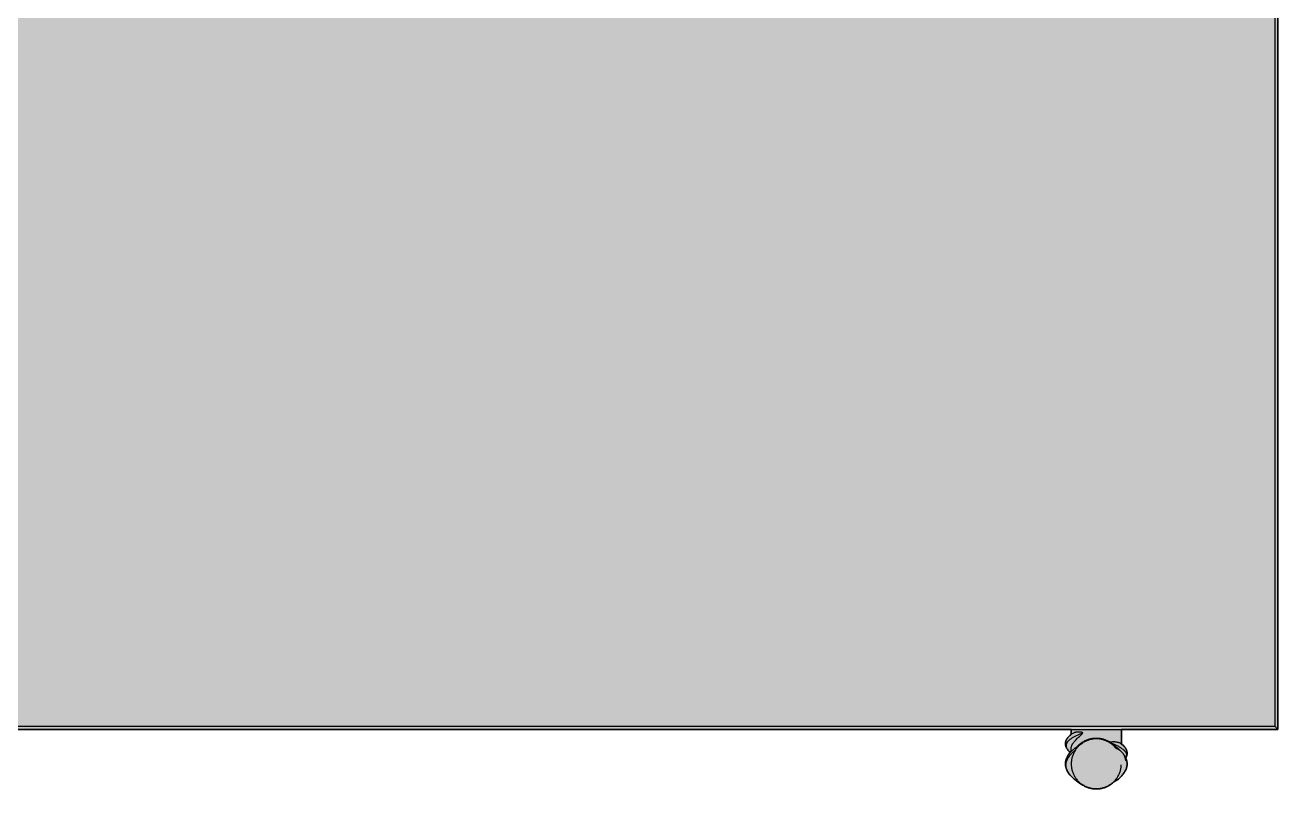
# Model space of a CAD drawing. Header units: millimetres. Extents: x -8 to 1608, y -703 to 404.
# Drawn here: x 392.1 to 792.1, y -703.2 to -459.2 of the extents above; entities that cross this region are included whole.
import ezdxf

# ---------------------------------------------------------------- set-up
doc = ezdxf.new("R2010")
doc.units = ezdxf.units.MM
doc.layers.add('Blocks', color=7, linetype='Continuous')
doc.layers.add('Blocks$Fill', color=7, linetype='Continuous', true_color=0xffffff)
doc.layers.add('Blocks$Inner', color=7, linetype='Continuous', lineweight=25, true_color=0x007f00)
doc.layers.add('Blocks$Outline', color=7, linetype='Continuous', lineweight=35, true_color=0xff3f3f)

# ---------------------------------------------------------------- blocks, each defined once
blk = doc.blocks.new('Rebar Coffee Table Top')
at = {"layer": 'Blocks$Fill'}
blk.add_hatch(color=256, dxfattribs=at).paths.add_polyline_path([(294.87, -252.79), (244.87, -252.79), (244.87, 197.21), (294.87, 197.21), (294.87, 198.65), (294.6, 198.85), (294.47, 198.96), (294.34, 199.07), (294.22, 199.18), (294.1, 199.3), (293.98, 199.42), (293.87, 199.54), (293.76, 199.67), (293.66, 199.8), (293.56, 199.94), (293.47, 200.08), (293.44, 200.13), (293.41, 200.18), (293.35, 200.28), (293.31, 200.37), (293.27, 200.46), (293.23, 200.55), (293.19, 200.64), (293.16, 200.73), (293.13, 200.83), (293.11, 200.92), (293.09, 201.02), (293.07, 201.12), (293.05, 201.21), (293.04, 201.31), (293.03, 201.41), (293.03, 201.51), (293.02, 201.6), (293.03, 201.7), (293.03, 201.8), (293.04, 201.9), (293.05, 202), (293.07, 202.09), (293.09, 202.19), (293.11, 202.29), (293.13, 202.38), (293.16, 202.48), (293.19, 202.57), (293.23, 202.66), (293.27, 202.75), (293.31, 202.84), (293.36, 202.94), (293.41, 203.03), (293.46, 203.12), (293.52, 203.22), (293.58, 203.31), (293.65, 203.41), (293.73, 203.51), (293.81, 203.6), (293.89, 203.7), (294, 203.82), (294.11, 203.93), (294.23, 204.04), (294.71, 204.44), (294.5, 204.67), (294.4, 204.79), (294.3, 204.92), (294.24, 205), (294.02, 205.29), (293.91, 205.46), (293.8, 205.63), (293.7, 205.8), (293.6, 205.98), (293.52, 206.16), (293.43, 206.34), (293.36, 206.53), (293.29, 206.72), (293.22, 206.91), (293.18, 207.05), (293.14, 207.19), (293.11, 207.33), (293.09, 207.48), (293.06, 207.62), (293.05, 207.77), (293.03, 207.91), (293.03, 208.06), (293.02, 208.21), (293.03, 208.35), (293.03, 208.5), (293.05, 208.64), (293.06, 208.79), (293.09, 208.94), (293.11, 209.08), (293.14, 209.22), (293.18, 209.36), (293.22, 209.5), (293.27, 209.65), (293.32, 209.8), (293.38, 209.94), (293.44, 210.09), (293.52, 210.27), (293.61, 210.45), (293.71, 210.62), (293.81, 210.79), (293.91, 210.96), (294.02, 211.12), (294.14, 211.28), (294.25, 211.44), (294.37, 211.59), (294.56, 211.81), (294.75, 212.03), (294.95, 212.24), (295.15, 212.45), (295.36, 212.65), (295.58, 212.85), (295.8, 213.04), (296.02, 213.22), (296.52, 213.61), (297.53, 214.32), (298.04, 214.65), (298.58, 214.96), (298.87, 215.14), (299.11, 215.27), (299.36, 215.4), (299.61, 215.52), (299.87, 215.62), (300.13, 215.72), (300.4, 215.81), (300.66, 215.9), (300.93, 215.97), (301.2, 216.03), (301.48, 216.08), (301.75, 216.13), (302.03, 216.16), (302.31, 216.19), (302.59, 216.2), (302.87, 216.21), (303.15, 216.2), (303.43, 216.19), (303.7, 216.16), (303.98, 216.13), (304.26, 216.08), (304.53, 216.03), (304.8, 215.97), (305.07, 215.9), (305.34, 215.81), (305.6, 215.72), (305.86, 215.62), (306.12, 215.51), (306.37, 215.4), (306.62, 215.27), (306.87, 215.13), (307.11, 214.99), (307.16, 214.96), (307.69, 214.65), (308.21, 214.32), (308.72, 213.98), (309.21, 213.61), (309.72, 213.22), (309.94, 213.04), (310.16, 212.85), (310.37, 212.65), (310.58, 212.45), (310.78, 212.24), (310.98, 212.03), (311.18, 211.81), (311.36, 211.59), (311.48, 211.44), (311.6, 211.28), (311.71, 211.12), (311.82, 210.96), (311.93, 210.79), (312.03, 210.62), (312.12, 210.45), (312.21, 210.27), (312.3, 210.09), (312.36, 209.94), (312.41, 209.8), (312.47, 209.65), (312.51, 209.5), (312.55, 209.36), (312.59, 209.22), (312.62, 209.08), (312.65, 208.94), (312.67, 208.79), (312.69, 208.64), (312.7, 208.5), (312.71, 208.35), (312.71, 208.21), (312.71, 208.06), (312.7, 207.91), (312.69, 207.77), (312.67, 207.62), (312.65, 207.48), (312.62, 207.33), (312.59, 207.19), (312.55, 207.05), (312.51, 206.91), (312.45, 206.72), (312.38, 206.53), (312.3, 206.34), (312.24, 206.21), (312.34, 206.04), (312.39, 205.95), (312.44, 205.87), (312.48, 205.78), (312.51, 205.69), (312.55, 205.6), (312.58, 205.5), (312.61, 205.41), (312.63, 205.31), (312.65, 205.22), (312.67, 205.12), (312.68, 205.03), (312.7, 204.93), (312.7, 204.83), (312.71, 204.73), (312.71, 204.64), (312.71, 204.54), (312.7, 204.44), (312.69, 204.34), (312.68, 204.24), (312.67, 204.15), (312.65, 204.05), (312.63, 203.96), (312.6, 203.86), (312.57, 203.77), (312.54, 203.68), (312.51, 203.58), (312.47, 203.49), (312.43, 203.41), (312.38, 203.32), (312.33, 203.23), (312.3, 203.17), (312.27, 203.11), (312.17, 202.98), (312.07, 202.84), (311.97, 202.71), (311.86, 202.58), (311.75, 202.45), (311.64, 202.33), (311.52, 202.22), (311.4, 202.1), (311.27, 201.99), (311.14, 201.89), (311, 201.79), (310.87, 201.69), (310.87, 197.21), (978.87, 197.21), (978.87, 201.69), (978.6, 201.89), (978.47, 201.99), (978.34, 202.1), (978.22, 202.22), (978.1, 202.33), (977.98, 202.45), (977.87, 202.58), (977.76, 202.71), (977.66, 202.84), (977.56, 202.98), (977.47, 203.11), (977.44, 203.17), (977.41, 203.22), (977.4, 203.23), (977.35, 203.32), (977.31, 203.41), (977.27, 203.49), (977.23, 203.58), (977.19, 203.68), (977.16, 203.77), (977.13, 203.86), (977.11, 203.96), (977.09, 204.05), (977.07, 204.15), (977.05, 204.24), (977.04, 204.34), (977.03, 204.44), (977.03, 204.54), (977.02, 204.64), (977.03, 204.73), (977.03, 204.83), (977.04, 204.93), (977.05, 205.03), (977.06, 205.12), (977.08, 205.22), (977.1, 205.31), (977.13, 205.41), (977.16, 205.5), (977.19, 205.6), (977.22, 205.69), (977.26, 205.78), (977.3, 205.87), (977.34, 205.95), (977.39, 206.04), (977.44, 206.13), (977.49, 206.21), (977.36, 206.53), (977.29, 206.72), (977.22, 206.91), (977.18, 207.05), (977.14, 207.19), (977.11, 207.33), (977.09, 207.48), (977.06, 207.62), (977.05, 207.77), (977.03, 207.91), (977.03, 208.06), (977.02, 208.21), (977.03, 208.35), (977.03, 208.5), (977.05, 208.64), (977.06, 208.79), (977.09, 208.94), (977.11, 209.08), (977.14, 209.22), (977.18, 209.36), (977.22, 209.5), (977.27, 209.65), (977.32, 209.8), (977.38, 209.94), (977.44, 210.09), (977.52, 210.27), (977.61, 210.45), (977.71, 210.62), (977.81, 210.79), (977.91, 210.96), (978.02, 211.12), (978.14, 211.28), (978.25, 211.44), (978.37, 211.59), (978.56, 211.81), (978.75, 212.03), (978.95, 212.24), (979.15, 212.45), (979.36, 212.65), (979.58, 212.85), (979.8, 213.04), (980.02, 213.22), (980.52, 213.61), (981.53, 214.32), (982.04, 214.65), (982.58, 214.96), (982.87, 215.13), (983.11, 215.27), (983.36, 215.4), (983.61, 215.51), (983.87, 215.62), (984.13, 215.72), (984.4, 215.81), (984.66, 215.9), (984.93, 215.97), (985.2, 216.03), (985.48, 216.08), (985.75, 216.13), (986.03, 216.16), (986.31, 216.19), (986.59, 216.2), (986.87, 216.21), (987.15, 216.2), (987.42, 216.19), (987.7, 216.16), (987.98, 216.13), (988.26, 216.08), (988.53, 216.03), (988.8, 215.97), (989.07, 215.9), (989.34, 215.81), (989.6, 215.72), (989.86, 215.62), (990.12, 215.52), (990.37, 215.4), (990.62, 215.27), (990.87, 215.14), (991.11, 214.99), (991.16, 214.96), (991.69, 214.65), (992.21, 214.32), (992.72, 213.98), (993.21, 213.61), (993.72, 213.22), (993.94, 213.04), (994.16, 212.85), (994.37, 212.65), (994.58, 212.45), (994.78, 212.24), (994.98, 212.03), (995.18, 211.81), (995.36, 211.59), (995.48, 211.44), (995.6, 211.28), (995.71, 211.12), (995.82, 210.96), (995.93, 210.79), (996.03, 210.62), (996.12, 210.45), (996.21, 210.27), (996.3, 210.09), (996.36, 209.94), (996.41, 209.8), (996.47, 209.65), (996.51, 209.5), (996.55, 209.36), (996.59, 209.22), (996.62, 209.08), (996.65, 208.94), (996.67, 208.79), (996.69, 208.64), (996.7, 208.5), (996.71, 208.35), (996.71, 208.21), (996.71, 208.06), (996.7, 207.91), (996.69, 207.77), (996.67, 207.62), (996.65, 207.48), (996.62, 207.33), (996.59, 207.19), (996.55, 207.05), (996.51, 206.91), (996.45, 206.72), (996.38, 206.53), (996.3, 206.34), (996.22, 206.16), (996.13, 205.98), (996.03, 205.8), (995.93, 205.63), (995.83, 205.46), (995.71, 205.29), (995.49, 205), (995.34, 204.79), (995.24, 204.67), (995.13, 204.55), (995.03, 204.44), (995.51, 204.04), (995.62, 203.93), (995.74, 203.82), (995.84, 203.7), (995.93, 203.6), (996.01, 203.51), (996.08, 203.41), (996.15, 203.31), (996.21, 203.22), (996.27, 203.12), (996.33, 203.03), (996.38, 202.94), (996.43, 202.84), (996.47, 202.75), (996.51, 202.66), (996.54, 202.57), (996.57, 202.48), (996.6, 202.38), (996.63, 202.29), (996.65, 202.19), (996.67, 202.09), (996.68, 202), (996.69, 201.9), (996.7, 201.8), (996.71, 201.7), (996.71, 201.6), (996.71, 201.51), (996.7, 201.41), (996.7, 201.31), (996.68, 201.21), (996.67, 201.12), (996.65, 201.02), (996.63, 200.92), (996.6, 200.83), (996.57, 200.73), (996.54, 200.64), (996.51, 200.55), (996.47, 200.46), (996.43, 200.37), (996.38, 200.28), (996.33, 200.18), (996.27, 200.08), (996.17, 199.94), (996.07, 199.8), (995.97, 199.67), (995.86, 199.54), (995.75, 199.42), (995.64, 199.3), (995.52, 199.18), (995.4, 199.07), (995.27, 198.96), (995.14, 198.85), (995, 198.75), (994.87, 198.65), (994.87, 197.21), (1044.87, 197.21), (1044.87, -252.79), (994.87, -252.79), (994.87, -257.44), (995.15, -257.65), (995.27, -257.75), (995.39, -257.85), (995.51, -257.96), (995.62, -258.07), (995.74, -258.18), (995.84, -258.3), (995.93, -258.4), (996.01, -258.49), (996.08, -258.59), (996.15, -258.69), (996.21, -258.78), (996.27, -258.88), (996.33, -258.97), (996.38, -259.06), (996.43, -259.16), (996.47, -259.25), (996.51, -259.34), (996.54, -259.43), (996.57, -259.52), (996.6, -259.62), (996.63, -259.71), (996.65, -259.81), (996.67, -259.91), (996.68, -260), (996.69, -260.1), (996.7, -260.2), (996.71, -260.3), (996.71, -260.4), (996.71, -260.49), (996.7, -260.59), (996.7, -260.69), (996.68, -260.79), (996.67, -260.88), (996.65, -260.98), (996.63, -261.08), (996.6, -261.17), (996.57, -261.27), (996.54, -261.36), (996.51, -261.45), (996.47, -261.54), (996.43, -261.63), (996.38, -261.72), (996.33, -261.8), (996.28, -261.89), (996.38, -262.12), (996.45, -262.3), (996.51, -262.5), (996.55, -262.64), (996.59, -262.78), (996.62, -262.92), (996.65, -263.06), (996.67, -263.21), (996.69, -263.36), (996.7, -263.5), (996.71, -263.65), (996.71, -263.79), (996.71, -263.94), (996.7, -264.09), (996.69, -264.23), (996.67, -264.38), (996.65, -264.52), (996.62, -264.67), (996.59, -264.81), (996.55, -264.95), (996.51, -265.09), (996.47, -265.24), (996.41, -265.39), (996.36, -265.53), (996.3, -265.67), (996.21, -265.86), (996.12, -266.03), (996.03, -266.21), (995.93, -266.38), (995.82, -266.55), (995.71, -266.71), (995.6, -266.87), (995.48, -267.03), (995.36, -267.18), (995.18, -267.4), (994.98, -267.62), (994.78, -267.83), (994.58, -268.04), (994.37, -268.24), (994.16, -268.43), (993.94, -268.62), (993.72, -268.81), (992.42, -269.55), (992.01, -269.92), (991.79, -270.1), (991.57, -270.27), (991.34, -270.43), (991.11, -270.58), (990.87, -270.72), (990.62, -270.86), (990.37, -270.98), (990.12, -271.1), (989.86, -271.21), (989.6, -271.31), (989.34, -271.4), (989.07, -271.48), (988.8, -271.56), (988.53, -271.62), (988.26, -271.67), (987.98, -271.72), (987.7, -271.75), (987.42, -271.77), (987.15, -271.79), (986.87, -271.79), (986.59, -271.79), (986.31, -271.77), (986.03, -271.75), (985.75, -271.72), (985.48, -271.67), (985.2, -271.62), (984.93, -271.56), (984.66, -271.48), (984.4, -271.4), (984.13, -271.31), (983.87, -271.21), (983.61, -271.1), (983.36, -270.98), (983.11, -270.86), (982.87, -270.72), (982.63, -270.58), (982.58, -270.54), (982.04, -270.24), (981.53, -269.91), (981.02, -269.56), (980.52, -269.2), (980.02, -268.81), (979.8, -268.62), (979.58, -268.43), (979.36, -268.24), (979.15, -268.04), (978.95, -267.83), (978.75, -267.62), (978.56, -267.4), (978.37, -267.18), (978.25, -267.03), (978.14, -266.87), (978.02, -266.71), (977.91, -266.55), (977.81, -266.38), (977.71, -266.21), (977.61, -266.03), (977.52, -265.86), (977.44, -265.67), (977.38, -265.53), (977.32, -265.39), (977.27, -265.24), (977.22, -265.09), (977.18, -264.95), (977.14, -264.81), (977.11, -264.67), (977.09, -264.52), (977.06, -264.38), (977.05, -264.23), (977.03, -264.09), (977.03, -263.94), (977.02, -263.79), (977.03, -263.65), (977.03, -263.5), (977.05, -263.36), (977.06, -263.21), (977.09, -263.06), (977.11, -262.92), (977.14, -262.78), (977.18, -262.64), (977.22, -262.5), (977.29, -262.3), (977.36, -262.12), (977.43, -261.93), (977.52, -261.75), (977.6, -261.57), (977.7, -261.39), (977.8, -261.21), (977.91, -261.04), (978.02, -260.88), (978.14, -260.72), (978.25, -260.56), (978.37, -260.41), (978.56, -260.19), (978.62, -260.12), (978.38, -259.93), (978.26, -259.83), (978.15, -259.72), (978.04, -259.61), (977.93, -259.5), (977.83, -259.38), (977.74, -259.26), (977.64, -259.14), (977.55, -259.01), (977.47, -258.89), (977.4, -258.77), (977.35, -258.68), (977.31, -258.59), (977.27, -258.5), (977.23, -258.41), (977.19, -258.32), (977.16, -258.23), (977.13, -258.13), (977.11, -258.04), (977.09, -257.94), (977.07, -257.85), (977.05, -257.75), (977.04, -257.65), (977.03, -257.55), (977.03, -257.46), (977.02, -257.36), (977.03, -257.26), (977.03, -257.16), (977.04, -257.06), (977.05, -256.97), (977.07, -256.87), (977.09, -256.77), (977.11, -256.68), (977.13, -256.58), (977.16, -256.49), (977.19, -256.39), (977.23, -256.3), (977.27, -256.21), (977.31, -256.12), (977.36, -256.03), (977.41, -255.93), (977.46, -255.84), (977.52, -255.75), (977.58, -255.66), (977.65, -255.56), (977.73, -255.46), (977.81, -255.36), (977.89, -255.27), (978, -255.15), (978.11, -255.03), (978.23, -254.92), (978.35, -254.82), (978.47, -254.71), (978.59, -254.61), (978.78, -254.47), (978.87, -254.41), (978.87, -252.79), (310.87, -252.79), (310.87, -254.41), (311.15, -254.61), (311.27, -254.71), (311.39, -254.82), (311.51, -254.92), (311.62, -255.03), (311.74, -255.15), (311.84, -255.27), (311.93, -255.36), (312.01, -255.46), (312.08, -255.56), (312.15, -255.66), (312.21, -255.75), (312.27, -255.84), (312.33, -255.93), (312.38, -256.03), (312.43, -256.12), (312.47, -256.21), (312.51, -256.3), (312.54, -256.39), (312.57, -256.49), (312.6, -256.58), (312.63, -256.68), (312.65, -256.77), (312.67, -256.87), (312.68, -256.97), (312.69, -257.06), (312.7, -257.16), (312.71, -257.26), (312.71, -257.36), (312.71, -257.46), (312.7, -257.55), (312.7, -257.65), (312.68, -257.75), (312.67, -257.85), (312.65, -257.94), (312.63, -258.04), (312.6, -258.13), (312.57, -258.23), (312.54, -258.32), (312.51, -258.41), (312.47, -258.5), (312.43, -258.59), (312.38, -258.68), (312.33, -258.77), (312.27, -258.89), (312.18, -259.01), (312.09, -259.14), (312, -259.26), (311.9, -259.38), (311.8, -259.5), (311.69, -259.61), (311.59, -259.72), (311.47, -259.83), (311.36, -259.93), (311.24, -260.03), (311.12, -260.12), (311.36, -260.41), (311.48, -260.56), (311.6, -260.72), (311.71, -260.88), (311.83, -261.04), (311.93, -261.21), (312.03, -261.39), (312.13, -261.57), (312.22, -261.75), (312.3, -261.93), (312.38, -262.12), (312.45, -262.3), (312.51, -262.5), (312.55, -262.64), (312.59, -262.78), (312.62, -262.92), (312.65, -263.06), (312.67, -263.21), (312.69, -263.36), (312.7, -263.5), (312.71, -263.65), (312.71, -263.79), (312.71, -263.94), (312.7, -264.09), (312.69, -264.23), (312.67, -264.38), (312.65, -264.52), (312.62, -264.67), (312.59, -264.81), (312.55, -264.95), (312.51, -265.09), (312.47, -265.24), (312.41, -265.39), (312.36, -265.53), (312.3, -265.67), (312.21, -265.86), (312.12, -266.03), (312.03, -266.21), (311.93, -266.38), (311.82, -266.55), (311.71, -266.71), (311.6, -266.87), (311.48, -267.03), (311.36, -267.18), (311.18, -267.4), (310.98, -267.62), (310.78, -267.83), (310.58, -268.04), (310.37, -268.24), (310.16, -268.43), (309.94, -268.62), (309.72, -268.81), (309.21, -269.2), (308.21, -269.91), (307.69, -270.24), (307.16, -270.54), (306.87, -270.72), (306.62, -270.86), (306.37, -270.98), (306.12, -271.1), (305.86, -271.21), (305.6, -271.31), (305.34, -271.4), (305.07, -271.48), (304.8, -271.56), (304.53, -271.62), (304.26, -271.67), (303.98, -271.72), (303.7, -271.75), (303.43, -271.77), (303.15, -271.79), (302.87, -271.79), (302.59, -271.79), (302.31, -271.77), (302.03, -271.75), (301.75, -271.72), (301.48, -271.67), (301.2, -271.62), (300.93, -271.56), (300.66, -271.48), (300.4, -271.4), (300.13, -271.31), (299.87, -271.21), (299.61, -271.1), (299.36, -270.98), (299.11, -270.86), (298.87, -270.72), (298.63, -270.58), (298.4, -270.43), (298.17, -270.27), (297.94, -270.1), (297.73, -269.92), (297.52, -269.74), (297.31, -269.55), (296.02, -268.81), (295.8, -268.62), (295.58, -268.43), (295.36, -268.24), (295.15, -268.04), (294.95, -267.83), (294.75, -267.62), (294.56, -267.4), (294.37, -267.18), (294.25, -267.03), (294.14, -266.87), (294.02, -266.71), (293.91, -266.55), (293.81, -266.38), (293.71, -266.21), (293.61, -266.03), (293.52, -265.86), (293.44, -265.67), (293.38, -265.53), (293.32, -265.39), (293.27, -265.24), (293.22, -265.09), (293.18, -264.95), (293.14, -264.81), (293.11, -264.67), (293.09, -264.52), (293.06, -264.38), (293.05, -264.23), (293.03, -264.09), (293.03, -263.94), (293.02, -263.79), (293.03, -263.65), (293.03, -263.5), (293.05, -263.36), (293.06, -263.21), (293.09, -263.06), (293.11, -262.92), (293.14, -262.78), (293.18, -262.64), (293.22, -262.5), (293.29, -262.3), (293.36, -262.12), (293.43, -261.93), (293.45, -261.89), (293.35, -261.72), (293.31, -261.63), (293.27, -261.54), (293.23, -261.45), (293.19, -261.36), (293.16, -261.27), (293.13, -261.17), (293.11, -261.08), (293.09, -260.98), (293.07, -260.88), (293.05, -260.79), (293.04, -260.69), (293.03, -260.59), (293.03, -260.49), (293.02, -260.4), (293.03, -260.3), (293.03, -260.2), (293.04, -260.1), (293.05, -260), (293.07, -259.91), (293.09, -259.81), (293.11, -259.71), (293.13, -259.62), (293.16, -259.52), (293.19, -259.43), (293.23, -259.34), (293.27, -259.25), (293.31, -259.16), (293.36, -259.06), (293.41, -258.97), (293.46, -258.88), (293.52, -258.78), (293.58, -258.69), (293.65, -258.59), (293.73, -258.49), (293.81, -258.4), (293.89, -258.3), (294, -258.18), (294.11, -258.07), (294.23, -257.96), (294.35, -257.85), (294.47, -257.75), (294.59, -257.65), (294.78, -257.51), (294.87, -257.44)], flags=0)
at = {"layer": 'Blocks$Inner'}
for p, q in [((978.87, -254.41), (978.87, -252.79)), ((994.87, -257.44), (994.87, -252.79))]:
    blk.add_line(p, q, dxfattribs=at)
for points in [[(1044.87, 197.21), (1043.87, 196.21), (1043.87, -251.79), (1044.87, -252.79), (1044.87, 197.21), (244.87, 197.21)], [(245.87, -251.79), (245.87, 196.21), (244.87, 197.21), (244.87, -252.79), (1044.87, -252.79)], [(244.87, -252.79), (245.87, -251.79), (1043.87, -251.79)], [(978.87, -259.84), (978.87, -259.04), (978.88, -258.72), (978.89, -258.61), (978.9, -258.49), (978.91, -258.42), (978.92, -258.35), (978.93, -258.29), (979.06, -257.88), (979.09, -257.81), (979.13, -257.74), (979.16, -257.67), (979.21, -257.59), (979.25, -257.51), (979.3, -257.43), (979.38, -257.3), (979.47, -257.17), (979.57, -257.03), (979.68, -256.9), (979.8, -256.75), (979.92, -256.6), (980.2, -256.28), (980.85, -255.61), (981.21, -255.27), (981.5, -255.02), (981.79, -254.76), (982.06, -254.48), (982.33, -254.2), (982.59, -253.91), (982.59, -253.91), (982.59, -253.91), (982.59, -253.9), (982.59, -253.9), (982.59, -253.9), (982.59, -253.9), (982.59, -253.9), (982.59, -253.89), (982.59, -253.89), (982.59, -253.89), (982.59, -253.89), (982.59, -253.89), (982.58, -253.89), (982.58, -253.88), (982.58, -253.88), (982.58, -253.88), (982.58, -253.88), (982.58, -253.88), (982.58, -253.87), (982.58, -253.87), (982.58, -253.87), (982.58, -253.87), (982.58, -253.87), (982.58, -253.87), (982.58, -253.86), (982.57, -253.86), (982.57, -253.86), (982.57, -253.86), (982.57, -253.86), (982.57, -253.86), (982.57, -253.85), (982.57, -253.85), (982.57, -253.85), (982.56, -253.85), (982.56, -253.85), (982.56, -253.85), (982.56, -253.84), (982.56, -253.84), (982.55, -253.84), (982.55, -253.84), (982.55, -253.83), (982.54, -253.83), (982.54, -253.83), (982.54, -253.82), (982.53, -253.82), (982.53, -253.82), (982.52, -253.82), (982.52, -253.81), (982.51, -253.81), (982.5, -253.81), (982.5, -253.8), (982.49, -253.8), (982.47, -253.79), (982.46, -253.79), (982.45, -253.78), (982.44, -253.78), (982.41, -253.77), (982.37, -253.76), (982.33, -253.75), (982.29, -253.74), (982.25, -253.73), (982.19, -253.72), (982.13, -253.71), (982.01, -253.7), (981.89, -253.69), (981.77, -253.68), (981.54, -253.66), (981.31, -253.65), (981.09, -253.65), (980.86, -253.65), (980.75, -253.66), (980.64, -253.67), (980.54, -253.68), (980.44, -253.69), (980.34, -253.7), (980.25, -253.72), (980.15, -253.73), (980.06, -253.76), (979.99, -253.77), (979.92, -253.79), (979.85, -253.82), (979.79, -253.84), (979.72, -253.87), (979.56, -253.95), (979.38, -254.06), (979.17, -254.19), (978.97, -254.33), (978.78, -254.47), (978.59, -254.61), (978.47, -254.71), (978.35, -254.82), (978.23, -254.92), (978.11, -255.03), (978, -255.15), (977.89, -255.27), (977.81, -255.36), (977.73, -255.46), (977.65, -255.56), (977.58, -255.66), (977.52, -255.75), (977.46, -255.84), (977.41, -255.93), (977.36, -256.03), (977.31, -256.12), (977.27, -256.21), (977.23, -256.3), (977.19, -256.39), (977.16, -256.49), (977.13, -256.58), (977.11, -256.68), (977.09, -256.77), (977.07, -256.87), (977.05, -256.97), (977.04, -257.06), (977.03, -257.16), (977.03, -257.26), (977.02, -257.36), (977.03, -257.46), (977.03, -257.55), (977.04, -257.65), (977.05, -257.75), (977.07, -257.85), (977.09, -257.94), (977.11, -258.04), (977.13, -258.13), (977.16, -258.23), (977.19, -258.32), (977.23, -258.41), (977.27, -258.5), (977.31, -258.59), (977.35, -258.68), (977.4, -258.77)], [(982.59, -253.91), (980.94, -254.58), (980.48, -254.79), (980.04, -255.02), (979.82, -255.13), (979.6, -255.25), (979.4, -255.37), (979.19, -255.5), (978.99, -255.63), (978.8, -255.76), (978.61, -255.89), (978.43, -256.03), (978.32, -256.12), (978.2, -256.22), (978.1, -256.31), (977.99, -256.41), (977.9, -256.51), (977.8, -256.61), (977.73, -256.69), (977.67, -256.77), (977.61, -256.85), (977.55, -256.93), (977.51, -256.99), (977.47, -257.06), (977.43, -257.12), (977.39, -257.19), (977.36, -257.26), (977.33, -257.32), (977.31, -257.37), (977.29, -257.43), (977.27, -257.49), (977.25, -257.55), (977.23, -257.61), (977.23, -258.33), (977.25, -258.39), (977.27, -258.45), (977.29, -258.51), (977.31, -258.57), (977.33, -258.63), (977.36, -258.68), (977.47, -258.89), (977.55, -259.01), (977.64, -259.14), (977.74, -259.26), (977.83, -259.38), (977.93, -259.5), (978.04, -259.61), (978.15, -259.72), (978.26, -259.83), (978.38, -259.93), (978.49, -260.03), (978.62, -260.12)], [(996.3, -262.85), (996.29, -262.69), (996.27, -262.54), (996.24, -262.38), (996.21, -262.22), (996.17, -262.07), (996.13, -261.92), (996.08, -261.77), (996.03, -261.62), (995.97, -261.47), (995.91, -261.33), (995.84, -261.18), (995.77, -261.04), (995.69, -260.9), (995.61, -260.77), (995.53, -260.64), (995.43, -260.51), (995.34, -260.38), (995.24, -260.26), (995.13, -260.14), (995.03, -260.02), (994.91, -259.91), (994.8, -259.8), (994.68, -259.7), (994.56, -259.6), (994.43, -259.51), (994.3, -259.42), (994.17, -259.33), (994.03, -259.25), (993.89, -259.17), (993.75, -259.1), (993.61, -259.03), (993.46, -258.97), (993.31, -258.91), (993.17, -258.86), (992.99, -258.64), (992.81, -258.43), (992.62, -258.23), (992.42, -258.03), (992.21, -257.84), (992, -257.66), (991.79, -257.48), (991.56, -257.32), (991.33, -257.16), (991.1, -257), (990.86, -256.86), (990.62, -256.73), (990.37, -256.6), (990.11, -256.48), (989.86, -256.37), (989.6, -256.27), (989.33, -256.18), (989.06, -256.1), (988.79, -256.03), (988.52, -255.97), (988.25, -255.91), (987.97, -255.87), (987.7, -255.84), (987.42, -255.81), (987.14, -255.8), (986.86, -255.79), (986.58, -255.8), (986.3, -255.81), (986.02, -255.84), (985.75, -255.87), (985.47, -255.92), (985.2, -255.97), (984.93, -256.03), (984.66, -256.11), (984.39, -256.19), (984.12, -256.28), (983.86, -256.38), (983.61, -256.49), (983.35, -256.61), (983.11, -256.73), (982.86, -256.87), (982.62, -257.01), (982.39, -257.16), (982.16, -257.33), (981.94, -257.49), (981.72, -257.67), (981.51, -257.85), (981.31, -258.04), (981.11, -258.24), (980.92, -258.44), (980.74, -258.66), (980.56, -258.87), (980.39, -259.1), (980.23, -259.32), (980.08, -259.56), (979.94, -259.8), (979.8, -260.04), (979.67, -260.29), (979.56, -260.54), (979.45, -260.8), (979.35, -261.06), (979.26, -261.33), (979.18, -261.59), (979.1, -261.86), (979.04, -262.13), (978.99, -262.41), (978.94, -262.68), (978.91, -262.96), (978.89, -263.24), (978.87, -263.52), (978.87, -263.8), (978.87, -264.08), (978.89, -264.36), (978.91, -264.63), (978.95, -264.91), (978.99, -265.19), (979.04, -265.46), (979.11, -265.73), (979.18, -266), (979.26, -266.27), (979.35, -266.53), (979.45, -266.79), (979.56, -267.05), (979.68, -267.3), (979.8, -267.55), (979.94, -267.8), (980.08, -268.04), (980.24, -268.27), (980.4, -268.5), (980.56, -268.72), (980.74, -268.94), (980.92, -269.15), (981.11, -269.35), (981.31, -269.55), (981.52, -269.74), (981.73, -269.92), (981.94, -270.1), (982.17, -270.27), (982.39, -270.43), (982.63, -270.58), (982.87, -270.72), (983.11, -270.86), (983.36, -270.98), (983.61, -271.1), (983.87, -271.21), (984.13, -271.31), (984.4, -271.4), (984.66, -271.48), (984.93, -271.56), (985.2, -271.62), (985.48, -271.67), (985.75, -271.72), (986.03, -271.75), (986.31, -271.77), (986.59, -271.79), (986.87, -271.79), (987.15, -271.79), (987.42, -271.77), (987.7, -271.75), (987.98, -271.72), (988.26, -271.67), (988.53, -271.62), (988.8, -271.56), (989.07, -271.48), (989.34, -271.4), (989.6, -271.31), (989.86, -271.21), (990.12, -271.1), (990.37, -270.98), (990.62, -270.86), (990.87, -270.72), (991.11, -270.58), (991.34, -270.43), (991.57, -270.27), (991.79, -270.1), (992.01, -269.92), (992.22, -269.74), (992.42, -269.55), (992.62, -269.35), (992.81, -269.15), (992.99, -268.94), (993.17, -268.72), (993.34, -268.5), (993.5, -268.27), (993.65, -268.04), (993.79, -267.8), (993.93, -267.55), (994.06, -267.3), (994.17, -267.05), (994.28, -266.79), (994.38, -266.53), (994.47, -266.27), (994.56, -266), (994.63, -265.73), (994.69, -265.46), (994.75, -265.19), (994.79, -264.91), (994.82, -264.63), (994.85, -264.36), (994.86, -264.08)], [(980.88, -258.12), (981.07, -257.92), (981.27, -257.73), (981.48, -257.54), (981.7, -257.37), (981.92, -257.19), (982.14, -257.03), (982.37, -256.87), (982.61, -256.73), (982.85, -256.59), (983.1, -256.45), (983.35, -256.33), (983.61, -256.22), (983.86, -256.11), (984.13, -256.01), (984.39, -255.92), (984.66, -255.84), (984.93, -255.77), (985.2, -255.71), (985.48, -255.66), (985.75, -255.62), (986.03, -255.59), (986.31, -255.56), (986.59, -255.55), (986.87, -255.54), (987.14, -255.55), (987.41, -255.56), (987.69, -255.58), (987.96, -255.62), (988.23, -255.66), (988.5, -255.71), (988.77, -255.77), (989.03, -255.83), (989.29, -255.91), (989.55, -255.99), (989.81, -256.09), (990.07, -256.19), (990.32, -256.3), (990.56, -256.42), (990.81, -256.54), (991.04, -256.68), (991.28, -256.82), (991.45, -256.78), (991.62, -256.75), (991.79, -256.73), (991.96, -256.71), (992.13, -256.69), (992.31, -256.68), (992.48, -256.68), (992.65, -256.69), (992.83, -256.7), (993, -256.71), (993.17, -256.73), (993.34, -256.76), (993.51, -256.8), (993.68, -256.84), (993.85, -256.88), (994.01, -256.93), (994.17, -256.99), (994.36, -257.1), (994.56, -257.23), (994.76, -257.37), (994.96, -257.51), (995.15, -257.65), (995.27, -257.75), (995.39, -257.85), (995.51, -257.96), (995.62, -258.07), (995.74, -258.18), (995.84, -258.3), (995.93, -258.4), (996.01, -258.49), (996.08, -258.59), (996.15, -258.69), (996.21, -258.78), (996.27, -258.88), (996.33, -258.97), (996.38, -259.06), (996.43, -259.16), (996.47, -259.25), (996.51, -259.34), (996.54, -259.43), (996.57, -259.52), (996.6, -259.62), (996.63, -259.71), (996.65, -259.81), (996.67, -259.91), (996.68, -260), (996.69, -260.1), (996.7, -260.2), (996.71, -260.3), (996.71, -260.4), (996.71, -260.49), (996.7, -260.59), (996.7, -260.69), (996.68, -260.79), (996.67, -260.88), (996.65, -260.98), (996.63, -261.08), (996.6, -261.17), (996.57, -261.27), (996.54, -261.36), (996.51, -261.45), (996.47, -261.54), (996.43, -261.63), (996.38, -261.72), (996.33, -261.8), (996.31, -261.85), (996.28, -261.89)], [(980.52, -269.2), (980.02, -268.81), (979.8, -268.62), (979.58, -268.43), (979.36, -268.24), (979.15, -268.04), (978.95, -267.83), (978.75, -267.62), (978.56, -267.4), (978.37, -267.18), (978.25, -267.03), (978.14, -266.87), (978.02, -266.71), (977.91, -266.55), (977.81, -266.38), (977.71, -266.21), (977.61, -266.03), (977.52, -265.86), (977.44, -265.67), (977.38, -265.53), (977.32, -265.39), (977.27, -265.24), (977.22, -265.09), (977.18, -264.95), (977.14, -264.81), (977.11, -264.67), (977.09, -264.52), (977.06, -264.38), (977.05, -264.23), (977.03, -264.09), (977.03, -263.94), (977.02, -263.79), (977.03, -263.65), (977.03, -263.5), (977.05, -263.36), (977.06, -263.21), (977.09, -263.06), (977.11, -262.92), (977.14, -262.78), (977.18, -262.64), (977.22, -262.5), (977.29, -262.3), (977.36, -262.12), (977.43, -261.93), (977.52, -261.75), (977.6, -261.57), (977.7, -261.39), (977.8, -261.21), (977.91, -261.04), (978.02, -260.88), (978.14, -260.72), (978.25, -260.56), (978.37, -260.41), (978.56, -260.19), (978.75, -259.97), (978.95, -259.76), (979.15, -259.55), (979.36, -259.35), (979.58, -259.15), (979.8, -258.96), (980.02, -258.78), (980.5, -258.4), (981, -258.03), (981.51, -257.69), (982.04, -257.36), (982.57, -257.04)], [(982.58, -270.54), (982.04, -270.24), (981.53, -269.91), (981.02, -269.56), (980.52, -269.2), (980.04, -268.82), (979.82, -268.64), (979.6, -268.45), (979.39, -268.26), (979.19, -268.06), (978.99, -267.86), (978.8, -267.66), (978.61, -267.45), (978.43, -267.23), (978.31, -267.08), (978.2, -266.94), (978.1, -266.78), (977.99, -266.63), (977.89, -266.47), (977.8, -266.31), (977.71, -266.15), (977.63, -265.99), (977.55, -265.82), (977.5, -265.69), (977.45, -265.56), (977.4, -265.43), (977.36, -265.3), (977.32, -265.18), (977.29, -265.05), (977.26, -264.93), (977.24, -264.8), (977.22, -264.67), (977.21, -264.55), (977.2, -264.42), (977.19, -264.29), (977.19, -264.16), (977.19, -264.03), (977.2, -263.91), (977.21, -263.78), (977.22, -263.65), (977.24, -263.52), (977.27, -263.4), (977.3, -263.27), (977.33, -263.15), (977.36, -263.03), (977.41, -262.9), (977.45, -262.78), (977.5, -262.67), (977.55, -262.55), (977.63, -262.38), (977.71, -262.22), (977.8, -262.05), (977.89, -261.9), (977.99, -261.74), (978.1, -261.59), (978.2, -261.43), (978.31, -261.28), (978.43, -261.14), (978.61, -260.92), (978.8, -260.71), (978.99, -260.51), (979.19, -260.3), (980.14, -259.46)], [(991.16, -257.04), (991.59, -257.28), (992.01, -257.54), (992.42, -257.81), (992.82, -258.09), (993.21, -258.38), (993.6, -258.69), (993.97, -259), (994.33, -259.34), (994.68, -259.68), (995.02, -260.03), (995.35, -260.39)], [(991.28, -256.82), (991.84, -257.21), (992.86, -258.12)], [(991.84, -257.21), (992.34, -257.42), (992.8, -257.62), (993.25, -257.83), (993.7, -258.05), (993.91, -258.17), (994.13, -258.29), (994.34, -258.41), (994.55, -258.54), (994.74, -258.66), (994.94, -258.8), (995.12, -258.93), (995.3, -259.07), (995.39, -259.14), (995.47, -259.21), (995.56, -259.28), (995.64, -259.35), (995.72, -259.42), (995.79, -259.5), (995.86, -259.57), (995.93, -259.65), (996, -259.73), (996.06, -259.8), (996.12, -259.88), (996.18, -259.97), (996.21, -260), (996.24, -260.05), (996.26, -260.09), (996.29, -260.13), (996.31, -260.17), (996.33, -260.21), (996.36, -260.25), (996.38, -260.3), (996.4, -260.34), (996.41, -260.38), (996.43, -260.42), (996.45, -260.47), (996.46, -260.51), (996.48, -260.56), (996.49, -260.6), (996.5, -260.64), (996.51, -260.69), (996.52, -260.73), (996.53, -260.78), (996.54, -260.82), (996.54, -260.87), (996.54, -260.92), (996.55, -260.96), (996.55, -261.01), (996.55, -261.05), (996.54, -261.1), (996.54, -261.14), (996.54, -261.19), (996.53, -261.24), (996.52, -261.28), (996.51, -261.33), (996.5, -261.37), (996.49, -261.41), (996.48, -261.46), (996.46, -261.5), (996.45, -261.55), (996.43, -261.59), (996.41, -261.63), (996.4, -261.68), (996.38, -261.72), (996.36, -261.76), (996.33, -261.81)], [(995.5, -260.59), (995.61, -260.73), (995.71, -260.88), (995.83, -261.04), (995.93, -261.21), (996.03, -261.39), (996.13, -261.57), (996.22, -261.75), (996.3, -261.93), (996.38, -262.12), (996.45, -262.3), (996.51, -262.5), (996.55, -262.64), (996.59, -262.78), (996.62, -262.92), (996.65, -263.06), (996.67, -263.21), (996.69, -263.36), (996.7, -263.5), (996.71, -263.65), (996.71, -263.79), (996.71, -263.94), (996.7, -264.09), (996.69, -264.23), (996.67, -264.38), (996.65, -264.52), (996.62, -264.67), (996.59, -264.81), (996.55, -264.95), (996.51, -265.09), (996.47, -265.24), (996.41, -265.39), (996.36, -265.53), (996.3, -265.67), (996.21, -265.86), (996.12, -266.03), (996.03, -266.21), (995.93, -266.38), (995.82, -266.55), (995.71, -266.71), (995.6, -266.87), (995.48, -267.03), (995.36, -267.18), (995.18, -267.4), (994.98, -267.62), (994.78, -267.83), (994.58, -268.04), (994.37, -268.24), (994.16, -268.43), (993.94, -268.62), (993.72, -268.81), (992.42, -269.55)]]:
    blk.add_lwpolyline(points, dxfattribs=at)
at = {"layer": 'Blocks$Outline'}
for points in [[(994.87, 197.21), (1044.87, 197.21), (1044.87, -252.79)], [(978.87, -252.79), (310.87, -252.79)], [(977.4, -258.77), (977.35, -258.68), (977.31, -258.59), (977.27, -258.5), (977.23, -258.41), (977.19, -258.32), (977.16, -258.23), (977.13, -258.13), (977.11, -258.04), (977.09, -257.94), (977.07, -257.85), (977.05, -257.75), (977.04, -257.65), (977.03, -257.55), (977.03, -257.46), (977.02, -257.36), (977.03, -257.26), (977.03, -257.16), (977.04, -257.06), (977.05, -256.97), (977.07, -256.87), (977.09, -256.77), (977.11, -256.68), (977.13, -256.58), (977.16, -256.49), (977.19, -256.39), (977.23, -256.3), (977.27, -256.21), (977.31, -256.12), (977.36, -256.03), (977.41, -255.93), (977.46, -255.84), (977.52, -255.75), (977.58, -255.66), (977.65, -255.56), (977.73, -255.46), (977.81, -255.36), (977.89, -255.27), (978, -255.15), (978.11, -255.03), (978.23, -254.92), (978.35, -254.82), (978.47, -254.71), (978.59, -254.61), (978.78, -254.47), (978.87, -254.41)], [(978.87, -254.41), (978.87, -252.79)], [(1044.87, -252.79), (994.87, -252.79)], [(994.87, -252.79), (994.87, -257.44)], [(978.62, -260.12), (978.49, -260.03), (978.38, -259.93), (978.26, -259.83), (978.15, -259.72), (978.04, -259.61), (977.93, -259.5), (977.83, -259.38), (977.74, -259.26), (977.64, -259.14), (977.55, -259.01), (977.47, -258.89), (977.4, -258.77)], [(994.87, -257.44), (994.96, -257.51), (995.15, -257.65), (995.27, -257.75), (995.39, -257.85), (995.51, -257.96), (995.62, -258.07), (995.74, -258.18), (995.84, -258.3), (995.93, -258.4), (996.01, -258.49), (996.08, -258.59), (996.15, -258.69), (996.21, -258.78), (996.27, -258.88), (996.33, -258.97), (996.38, -259.06), (996.43, -259.16), (996.47, -259.25), (996.51, -259.34), (996.54, -259.43), (996.57, -259.52), (996.6, -259.62), (996.63, -259.71), (996.65, -259.81), (996.67, -259.91), (996.68, -260), (996.69, -260.1), (996.7, -260.2), (996.71, -260.3), (996.71, -260.4), (996.71, -260.49), (996.7, -260.59), (996.7, -260.69), (996.68, -260.79), (996.67, -260.88), (996.65, -260.98), (996.63, -261.08), (996.6, -261.17), (996.57, -261.27), (996.54, -261.36), (996.51, -261.45), (996.47, -261.54), (996.43, -261.63), (996.38, -261.72), (996.33, -261.8), (996.31, -261.85), (996.28, -261.89)], [(980.52, -269.2), (980.02, -268.81), (979.8, -268.62), (979.58, -268.43), (979.36, -268.24), (979.15, -268.04), (978.95, -267.83), (978.75, -267.62), (978.56, -267.4), (978.37, -267.18), (978.25, -267.03), (978.14, -266.87), (978.02, -266.71), (977.91, -266.55), (977.81, -266.38), (977.71, -266.21), (977.61, -266.03), (977.52, -265.86), (977.44, -265.67), (977.38, -265.53), (977.32, -265.39), (977.27, -265.24), (977.22, -265.09), (977.18, -264.95), (977.14, -264.81), (977.11, -264.67), (977.09, -264.52), (977.06, -264.38), (977.05, -264.23), (977.03, -264.09), (977.03, -263.94), (977.02, -263.79), (977.03, -263.65), (977.03, -263.5), (977.05, -263.36), (977.06, -263.21), (977.09, -263.06), (977.11, -262.92), (977.14, -262.78), (977.18, -262.64), (977.22, -262.5), (977.29, -262.3), (977.36, -262.12), (977.43, -261.93), (977.52, -261.75), (977.6, -261.57), (977.7, -261.39), (977.8, -261.21), (977.91, -261.04), (978.02, -260.88), (978.14, -260.72), (978.25, -260.56), (978.37, -260.41), (978.56, -260.19), (978.62, -260.12)], [(996.28, -261.89), (996.3, -261.93), (996.38, -262.12), (996.45, -262.3), (996.51, -262.5), (996.55, -262.64), (996.59, -262.78), (996.62, -262.92), (996.65, -263.06), (996.67, -263.21), (996.69, -263.36), (996.7, -263.5), (996.71, -263.65), (996.71, -263.79), (996.71, -263.94), (996.7, -264.09), (996.69, -264.23), (996.67, -264.38), (996.65, -264.52), (996.62, -264.67), (996.59, -264.81), (996.55, -264.95), (996.51, -265.09), (996.47, -265.24), (996.41, -265.39), (996.36, -265.53), (996.3, -265.67), (996.21, -265.86), (996.12, -266.03), (996.03, -266.21), (995.93, -266.38), (995.82, -266.55), (995.71, -266.71), (995.6, -266.87), (995.48, -267.03), (995.36, -267.18), (995.18, -267.4), (994.98, -267.62), (994.78, -267.83), (994.58, -268.04), (994.37, -268.24), (994.16, -268.43), (993.94, -268.62), (993.72, -268.81), (992.42, -269.55)], [(982.58, -270.54), (982.04, -270.24), (981.53, -269.91), (981.02, -269.56), (980.52, -269.2)], [(992.42, -269.55), (992.22, -269.74), (992.01, -269.92), (991.79, -270.1), (991.57, -270.27), (991.34, -270.43), (991.11, -270.58), (990.87, -270.72), (990.62, -270.86), (990.37, -270.98), (990.12, -271.1), (989.86, -271.21), (989.6, -271.31), (989.34, -271.4), (989.07, -271.48), (988.8, -271.56), (988.53, -271.62), (988.26, -271.67), (987.98, -271.72), (987.7, -271.75), (987.42, -271.77), (987.15, -271.79), (986.87, -271.79), (986.59, -271.79), (986.31, -271.77), (986.03, -271.75), (985.75, -271.72), (985.48, -271.67), (985.2, -271.62), (984.93, -271.56), (984.66, -271.48), (984.4, -271.4), (984.13, -271.31), (983.87, -271.21), (983.61, -271.1), (983.36, -270.98), (983.11, -270.86), (982.87, -270.72), (982.63, -270.58), (982.58, -270.54)]]:
    blk.add_lwpolyline(points, dxfattribs=at)

msp = doc.modelspace()

# ---------------------------------------------------------------- block references
at = {"layer": 'Blocks'}
msp.add_blockref('Rebar Coffee Table Top', (-252.72, -431.44), dxfattribs=at)

doc.saveas('drawing.dxf')
